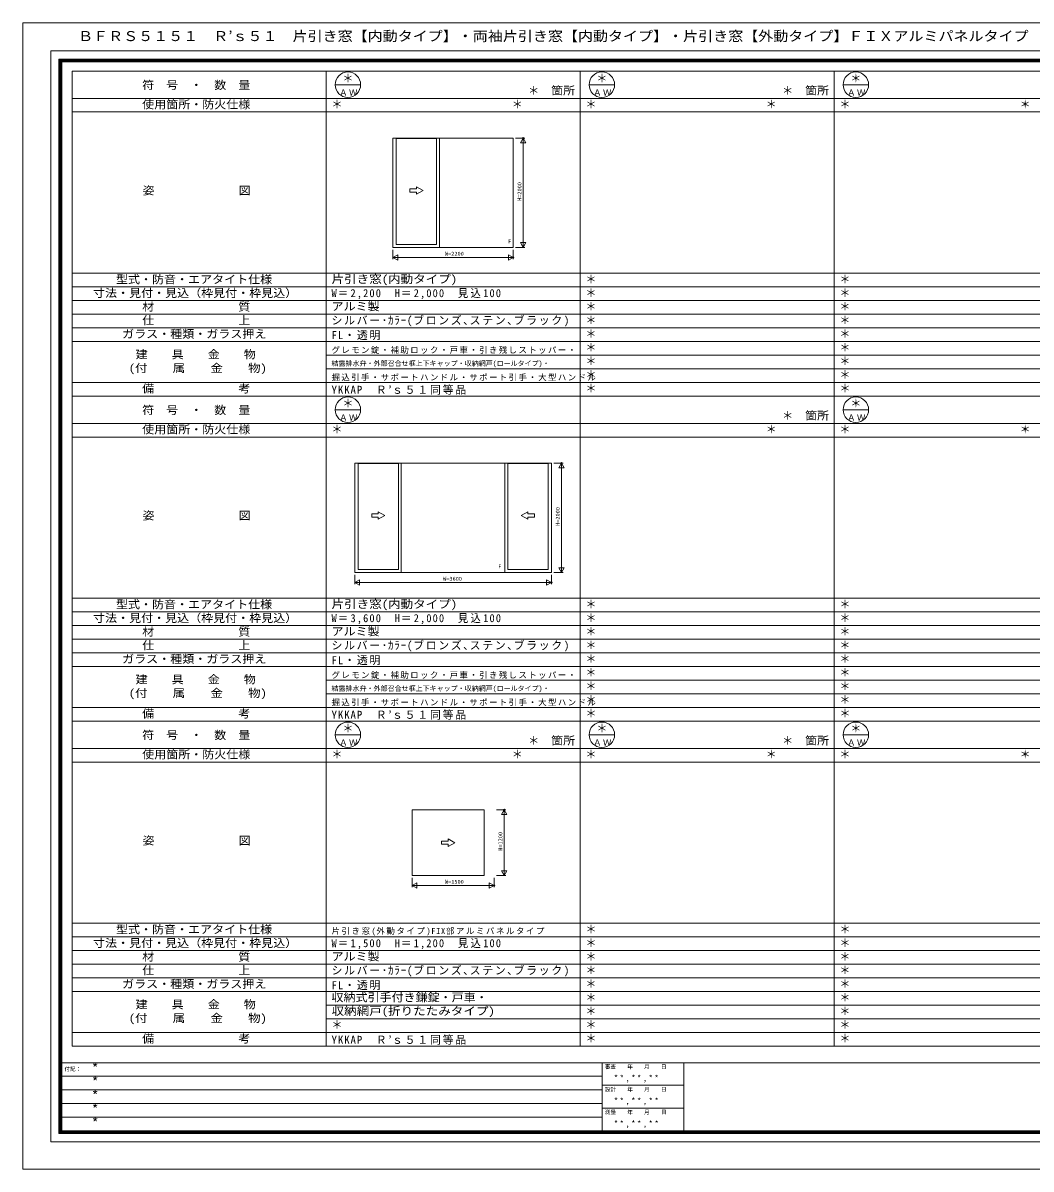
# Model space of a CAD drawing. Units: millimetres, scale not verified. Extents: x -14850 to 14850, y -10500 to 10500.
# Drawn here: x -14850 to 3608, y -10500 to 10500 of the extents above; entities that cross this region are included whole.
import ezdxf
from ezdxf.enums import TextEntityAlignment as Align

# ---------------------------------------------------------------- set-up
doc = ezdxf.new("R2010")
doc.units = ezdxf.units.MM
doc.header["$LTSCALE"] = 50
doc.header["$PDMODE"] = 32
doc.header["$PDSIZE"] = 25
doc.layers.add('0-0_0', color=7, linetype='Continuous')
for name, color, linetype, lineweight in [('0-1_USER1', 7, 'Continuous', 9), ('0-2_YKK_ZWAK', 4, 'Continuous', 9), ('0-3_YKK_11', 2, 'Continuous', 9)]:
    doc.layers.add(name, color=color, linetype=linetype, lineweight=lineweight)
doc.styles.add('ＭＳ ゴシック', font='')
doc.styles.get('ＭＳ ゴシック').set_extended_font_data('MS Gothic')

msp = doc.modelspace()

# ---------------------------------------------------------------- linework, layer by layer
at = {"layer": '0-1_USER1'}
for p, q in [((-14850, 10500), (14850, 10500)), ((-14850, -10500), (-14850, 10500)), ((-14340.23, 9987.41), (14340.79, 9987.41)), ((-14340.23, -9999.25), (-14340.23, 9987.41)), ((-14190.23, 9837.97), (14190.23, 9837.97)), ((-14190.23, -9849.81), (-14190.23, 9837.97)), ((-14177.82, 9825.57), (14177.82, 9825.57)), ((-14177.82, -9837.41), (-14177.82, 9825.57)), ((-14164.85, 9812.59), (14165.42, 9812.59)), ((-14164.85, -9825), (-14164.85, 9812.59)), ((-14152.44, 9799.62), (14152.45, 9799.62)), ((-14152.44, -9812.03), (-14152.44, 9799.62)), ((-14140.04, 9787.22), (14140.04, 9787.22)), ((-14140.04, -9799.06), (-14140.04, 9787.22)), ((-13949.96, 9617.94), (13950.04, 9617.94)), ((-13949.96, -8247.06), (-13949.96, 9617.94)), ((-9299.96, -8247.06), (-9299.96, 9617.94)), ((-4649.96, -8247.06), (-4649.96, 9617.94)), ((0.04, -8247.06), (0.04, 9617.94)), ((-9133.29, 9367.94), (-8666.63, 9367.94)), ((-4483.29, 9367.94), (-4016.63, 9367.94)), ((166.71, 9367.94), (633.37, 9367.94)), ((-13949.96, 9117.94), (13950.04, 9117.94)), ((-13949.96, 8867.94), (13950.04, 8867.94)), ((-13949.96, 5912.94), (13950.04, 5912.94)), ((-13949.96, 5662.94), (13950.04, 5662.94)), ((-13949.96, 5412.94), (13950.04, 5412.94)), ((-13949.96, 5162.94), (13950.04, 5162.94)), ((-13949.96, 4912.94), (13950.04, 4912.94)), ((-13949.96, 4662.94), (13950.04, 4662.94)), ((-9299.96, 4412.94), (13950.04, 4412.94)), ((-9299.96, 4162.94), (13950.04, 4162.94)), ((-13949.96, 3912.94), (13950.04, 3912.94)), ((-13949.96, 3662.94), (13950.04, 3662.94)), ((-9133.29, 3412.94), (-8666.63, 3412.94)), ((166.71, 3412.94), (633.37, 3412.94)), ((-13949.96, 3162.94), (13950.04, 3162.94)), ((-13949.96, 2912.94), (13950.04, 2912.94)), ((-13949.96, -42.06), (13950.04, -42.06)), ((-13949.96, -292.06), (13950.04, -292.06)), ((-13949.96, -542.06), (13950.04, -542.06)), ((-13949.96, -792.06), (13950.04, -792.06)), ((-13949.96, -1042.06), (13950.04, -1042.06)), ((-13949.96, -1292.06), (13950.04, -1292.06)), ((-9299.96, -1542.06), (13950.04, -1542.06)), ((-9299.96, -1792.06), (13950.04, -1792.06)), ((-13949.96, -2042.06), (13950.04, -2042.06)), ((-13949.96, -2292.06), (13950.04, -2292.06)), ((-9133.29, -2542.06), (-8666.63, -2542.06)), ((-4483.29, -2542.06), (-4016.63, -2542.06)), ((166.71, -2542.06), (633.37, -2542.06)), ((-13949.96, -2792.06), (13950.04, -2792.06)), ((-13949.96, -3042.06), (13950.04, -3042.06)), ((-13949.96, -5997.06), (13950.04, -5997.06)), ((-13949.96, -6247.06), (13950.04, -6247.06)), ((-13949.96, -6497.06), (13950.04, -6497.06)), ((-13949.96, -6747.06), (13950.04, -6747.06)), ((-13949.96, -6997.06), (13950.04, -6997.06)), ((-13949.96, -7247.06), (13950.04, -7247.06)), ((-9299.96, -7497.06), (13950.04, -7497.06)), ((-9299.96, -7747.06), (13950.04, -7747.06)), ((-13949.96, -7997.06), (13950.04, -7997.06)), ((-13949.96, -8247.06), (13950.04, -8247.06)), ((-14190.23, -8550.56), (14190.23, -8550.56)), ((-4245.68, -8550.56), (-4245.68, -9849.81)), ((-2746.8, -8550.56), (-2746.8, -9849.81)), ((-4245.68, -8798.68), (-14190.23, -8798.68)), ((-2746.8, -8965.6), (-4245.68, -8965.6)), ((-4245.68, -9049.62), (-14190.23, -9049.62)), ((-4245.68, -9299.44), (-14190.23, -9299.44)), ((-2746.8, -9382.33), (-4245.68, -9382.33)), ((-4245.68, -9549.25), (-14190.23, -9549.25)), ((14190.23, -9849.81), (-14190.23, -9849.81)), ((14177.82, -9837.41), (-14177.82, -9837.41)), ((14165.42, -9825), (-14164.85, -9825)), ((14152.45, -9812.03), (-14152.44, -9812.03)), ((14140.04, -9799.06), (-14140.04, -9799.06)), ((14340.79, -9999.25), (-14340.23, -9999.25)), ((-14850, -10500), (14850, -10500))]:
    msp.add_line(p, q, dxfattribs=at)
for centre in [(-8899.96, 9367.94), (-4249.96, 9367.94), (400.04, 9367.94), (-8899.96, 3412.94), (400.04, 3412.94), (-8899.96, -2542.06), (-4249.96, -2542.06), (400.04, -2542.06)]:
    msp.add_circle(centre, 233.33, dxfattribs=at)
at = {"layer": '0-2_YKK_ZWAK'}
for p, q in [((-8074.96, 8387.44), (-5874.96, 8387.44)), ((-8014.96, 8382.44), (-8014.96, 6441.44)), ((-8014.96, 8382.44), (-7274.96, 8382.44)), ((-7274.96, 8382.44), (-7274.96, 6441.44)), ((-7224.96, 8387.44), (-7224.96, 6387.44)), ((-5874.96, 8387.44), (-5874.96, 6387.44)), ((-7644.96, 7459.68), (-7764.96, 7459.68)), ((-7524.96, 7429.68), (-7644.96, 7498.96)), ((-7644.96, 7459.68), (-7644.96, 7498.96)), ((-7524.96, 7429.68), (-7644.96, 7360.4)), ((-7644.96, 7360.4), (-7644.96, 7399.68)), ((-8014.96, 6441.44), (-7274.96, 6441.44)), ((-8774.96, 2432.44), (-5174.96, 2432.44)), ((-8714.96, 2427.44), (-8714.96, 486.44)), ((-8714.96, 2427.44), (-7974.96, 2427.44)), ((-7974.96, 2427.44), (-7974.96, 486.44)), ((-7924.96, 2432.44), (-7924.96, 432.44)), ((-6024.96, 2432.44), (-6024.96, 432.44)), ((-5974.96, 2427.44), (-5974.96, 486.44)), ((-5234.96, 2427.44), (-5974.96, 2427.44)), ((-5234.96, 2427.44), (-5234.96, 486.44)), ((-5174.96, 2432.44), (-5174.96, 432.44)), ((-8344.96, 1504.68), (-8464.96, 1504.68)), ((-8224.96, 1474.68), (-8344.96, 1543.96)), ((-8344.96, 1504.68), (-8344.96, 1543.96)), ((-8224.96, 1474.68), (-8344.96, 1405.4)), ((-5724.96, 1474.68), (-5604.96, 1543.96)), ((-5724.96, 1474.68), (-5604.96, 1405.4)), ((-5604.96, 1504.68), (-5604.96, 1543.96)), ((-5604.96, 1504.68), (-5484.96, 1504.68)), ((-8344.96, 1405.4), (-8344.96, 1444.68)), ((-5604.96, 1405.4), (-5604.96, 1444.68)), ((-8714.96, 486.44), (-7974.96, 486.44)), ((-5234.96, 486.44), (-5974.96, 486.44)), ((-7724.96, -3919.56), (-6402.93, -3919.56)), ((-7724.96, -3919.56), (-7724.96, -5119.56)), ((-6402.93, -3919.56), (-6402.93, -5119.56)), ((-7183.95, -4489.56), (-7183.95, -4549.56)), ((-7063.95, -4489.56), (-7183.95, -4489.56)), ((-7183.95, -4549.56), (-7063.95, -4549.56)), ((-6943.95, -4519.56), (-7063.95, -4450.28)), ((-7063.95, -4489.56), (-7063.95, -4450.28)), ((-6943.95, -4519.56), (-7063.95, -4588.85)), ((-7063.95, -4588.85), (-7063.95, -4549.56)), ((-6402.93, -5119.56), (-7724.96, -5119.56))]:
    msp.add_line(p, q, dxfattribs=at)
for points in [[(-8074.96, 8387.44), (-8074.96, 6387.44), (-5874.96, 6387.44)], [(-7764.96, 7459.68), (-7764.96, 7399.68), (-7644.96, 7399.68)], [(-8774.96, 2432.44), (-8774.96, 432.44), (-5174.96, 432.44)], [(-8464.96, 1504.68), (-8464.96, 1444.68), (-8344.96, 1444.68)], [(-5484.96, 1504.68), (-5484.96, 1444.68), (-5604.96, 1444.68)]]:
    msp.add_lwpolyline(points, dxfattribs=at)
at = {"layer": '0-3_YKK_11'}
for p, q in [((-5829.96, 8387.44), (-5659.96, 8387.44)), ((-5689.96, 8387.44), (-5689.96, 8287.44)), ((-5689.96, 6388.44), (-5689.96, 8386.44)), ((-8074.96, 6342.44), (-8074.96, 6172.44)), ((-5874.96, 6342.44), (-5874.96, 6172.44)), ((-5829.96, 6387.44), (-5659.96, 6387.44)), ((-5689.96, 6387.44), (-5689.96, 6487.44)), ((-7988.36, 6252.44), (-8074.96, 6202.44)), ((-8074.96, 6202.44), (-7988.36, 6152.44)), ((-8074.96, 6202.44), (-7974.96, 6202.44)), ((-8073.96, 6202.44), (-5875.96, 6202.44)), ((-7988.36, 6152.44), (-7988.36, 6252.44)), ((-5874.96, 6202.44), (-5961.56, 6252.44)), ((-5129.96, 2432.44), (-4959.96, 2432.44)), ((-4989.96, 2432.44), (-4989.96, 2332.44)), ((-4989.96, 433.44), (-4989.96, 2431.44)), ((-5129.96, 432.44), (-4959.96, 432.44)), ((-4989.96, 432.44), (-4989.96, 532.44)), ((-8774.96, 387.44), (-8774.96, 217.44)), ((-8688.36, 297.44), (-8774.96, 247.44)), ((-8774.96, 247.44), (-8688.36, 197.44)), ((-8774.96, 247.44), (-8674.96, 247.44)), ((-8773.96, 247.44), (-5175.96, 247.44)), ((-8688.36, 197.44), (-8688.36, 297.44)), ((-5174.96, 247.44), (-5261.56, 297.44)), ((-5174.96, 387.44), (-5174.96, 217.44)), ((-6179.96, -3919.56), (-6009.96, -3919.56)), ((-6039.96, -3919.56), (-6089.96, -4006.17)), ((-6039.96, -3919.56), (-6039.96, -4019.56)), ((-5989.96, -4006.17), (-6039.96, -3919.56)), ((-6039.96, -5118.56), (-6039.96, -3920.56)), ((-6089.96, -4006.17), (-5989.96, -4006.17)), ((-6039.96, -5119.56), (-6039.96, -5019.56)), ((-7724.96, -5164.56), (-7724.96, -5334.56)), ((-6224.96, -5164.56), (-6224.96, -5334.56)), ((-6179.96, -5119.56), (-6009.96, -5119.56)), ((-7724.96, -5304.56), (-7638.36, -5354.56)), ((-7723.96, -5304.56), (-6225.96, -5304.56)), ((-7638.36, -5354.56), (-7638.36, -5254.56)), ((-6224.96, -5304.56), (-6324.96, -5304.56)), ((-6224.96, -5304.56), (-6311.56, -5254.56))]:
    msp.add_line(p, q, dxfattribs=at)
for points in [[(-5689.96, 8387.44), (-5739.96, 8300.83), (-5639.96, 8300.83)], [(-5639.96, 6474.04), (-5739.96, 6474.04), (-5689.96, 6387.44)], [(-4989.96, 2432.44), (-5039.96, 2345.83), (-4939.96, 2345.83)], [(-4939.96, 519.04), (-5039.96, 519.04), (-4989.96, 432.44)], [(-6089.96, -5032.96), (-6039.96, -5119.56), (-5989.96, -5032.96)]]:
    msp.add_lwpolyline(points, close=True, dxfattribs=at)
for points in [[(-5961.56, 6252.44), (-5961.56, 6152.44), (-5874.96, 6202.44), (-5974.96, 6202.44)], [(-5261.56, 297.44), (-5261.56, 197.44), (-5174.96, 247.44), (-5274.96, 247.44)], [(-7638.36, -5254.56), (-7724.96, -5304.56), (-7624.96, -5304.56)], [(-6311.56, -5254.56), (-6311.56, -5354.56), (-6224.96, -5304.56)]]:
    msp.add_lwpolyline(points, dxfattribs=at)
for p in [(-5689.96, 8387.44), (-5874.96, 6202.44), (-4989.96, 2432.44), (-5174.96, 247.44), (-6039.96, -3919.56), (-6224.96, -5304.56)]:
    msp.add_point(p, dxfattribs=at)

# ---------------------------------------------------------------- texts
at = {"layer": '0-0_0', "color": 3, "style": 'ＭＳ ゴシック', "width": 1.1}
msp.add_text('ＢＦＲＳ５１５１\u3000Ｒ’ｓ５１\u3000片引き窓【内動タイプ】・両袖片引き窓【内動タイプ】・片引き窓【外動タイプ】ＦＩＸアルミパネルタイプ', height=183.3, dxfattribs=at).set_placement((-13840.23, 10112.41), align=Align.BOTTOM_LEFT)
at = {"layer": '0-0_0', "style": 'ＭＳ ゴシック'}
for p in [(-8999.96, 9367.94), (-4349.96, 9367.94), (300.04, 9367.94), (-5599.96, 9142.94), (-949.96, 9142.94), (-9199.96, 8892.94), (-5899.96, 8892.94), (-4549.96, 8892.94), (-1249.96, 8892.94), (100.04, 8892.94), (3400.04, 8892.94), (-4549.96, 5687.94), (100.04, 5687.94), (-4549.96, 5437.94), (100.04, 5437.94), (-4549.96, 5187.94), (100.04, 5187.94), (-4549.96, 4937.94), (100.04, 4937.94), (-4549.96, 4687.94), (100.04, 4687.94), (-4549.96, 4437.94), (100.04, 4437.94), (-4549.96, 4187.94), (100.04, 4187.94), (-4549.96, 3937.94), (100.04, 3937.94), (-4549.96, 3687.94), (100.04, 3687.94), (-8999.96, 3412.94), (300.04, 3412.94), (-949.96, 3187.94), (-9199.96, 2937.94), (-1249.96, 2937.94), (100.04, 2937.94), (3400.04, 2937.94), (-4549.96, -267.06), (100.04, -267.06), (-4549.96, -517.06), (100.04, -517.06), (-4549.96, -767.06), (100.04, -767.06), (-4549.96, -1017.06), (100.04, -1017.06), (-4549.96, -1267.06), (100.04, -1267.06), (-4549.96, -1517.06), (100.04, -1517.06), (-4549.96, -1767.06), (100.04, -1767.06), (-4549.96, -2017.06), (100.04, -2017.06), (-4549.96, -2267.06), (100.04, -2267.06), (-8999.96, -2542.06), (-4349.96, -2542.06), (300.04, -2542.06), (-5599.96, -2767.06), (-949.96, -2767.06), (-9199.96, -3017.06), (-5899.96, -3017.06), (-4549.96, -3017.06), (-1249.96, -3017.06), (100.04, -3017.06), (3400.04, -3017.06), (-4549.96, -6222.06), (100.04, -6222.06), (-4549.96, -6472.06), (100.04, -6472.06), (-4549.96, -6722.06), (100.04, -6722.06), (-4549.96, -6972.06), (100.04, -6972.06), (-4549.96, -7222.06), (100.04, -7222.06), (-4549.96, -7472.06), (100.04, -7472.06), (-4549.96, -7722.06), (100.04, -7722.06), (-9199.96, -7972.06), (-4549.96, -7972.06), (100.04, -7972.06), (-4549.96, -8222.06), (100.04, -8222.06)]:
    msp.add_text('＊', height=146.6, dxfattribs=at).set_placement(p, align=Align.BOTTOM_LEFT)
for s, width, p in [('片引き窓(内動タイプ)', 1.15, (-9199.96, 5687.94)), ('アルミ製', 1.1, (-9199.96, 5187.94)), ('片引き窓(内動タイプ)', 1.15, (-9199.96, -267.06)), ('アルミ製', 1.1, (-9199.96, -767.06)), ('アルミ製', 1.1, (-9199.96, -6722.06)), ('収納式引手付き鎌錠・戸車・', 1.1, (-9199.96, -7472.06)), ('収納網戸(折りたたみタイプ)', 1.15, (-9199.96, -7722.06))]:
    msp.add_text(s, height=146.6, dxfattribs=dict(at, width=width)).set_placement(p, align=Align.BOTTOM_LEFT)
at = {"layer": '0-0_0', "color": 4, "style": 'ＭＳ ゴシック'}
for p in [(-9199.96, 4187.94), (-9199.96, -1767.06)]:
    msp.add_text('結露排水弁・外部召合せ框上下キャップ・収納網戸(ロールタイプ)・', height=91.64, dxfattribs=at).set_placement(p, align=Align.BOTTOM_LEFT)
at = {"layer": '0-0_0', "attachment_point": 7, "style": 'ＭＳ ゴシック'}
for s, insert, char_height in [('\\T1.22;\\W0.95;W＝2,200\u3000H＝2,000\\~\\~見込100', (-9199.96, 5437.94), 146.6), ('\\T1.15;シルバー･ｶﾗｰ(ブロンズ､ステン､ブラック)', (-9199.96, 4937.94), 146.6), ('\\T1.16;FL・透明', (-9199.96, 4687.94), 146.6), ('\\T1.17;グレモン錠・補助ロック・戸車・引き残しストッパー・', (-9199.96, 4437.94), 110), ('\\T1.17;掘込引手・サポートハンドル・サポート引手・大型ハンドル', (-9199.96, 3937.94), 110), ('\\T1.16;YKKAP\u3000Ｒ’ｓ５１同等品', (-9199.96, 3687.94), 146.6), ('\\T1.22;\\W0.95;W＝3,600\u3000H＝2,000\\~\\~見込100', (-9199.96, -517.06), 146.6), ('\\T1.15;シルバー･ｶﾗｰ(ブロンズ､ステン､ブラック)', (-9199.96, -1017.06), 146.6), ('\\T1.16;FL・透明', (-9199.96, -1267.06), 146.6), ('\\T1.17;グレモン錠・補助ロック・戸車・引き残しストッパー・', (-9199.96, -1517.06), 110), ('\\T1.17;掘込引手・サポートハンドル・サポート引手・大型ハンドル', (-9199.96, -2017.06), 110), ('\\T1.16;YKKAP\u3000Ｒ’ｓ５１同等品', (-9199.96, -2267.06), 146.6), ('\\T1.19;片引き窓(外動タイプ)FIX部アルミパネルタイプ', (-9199.96, -6222.06), 110), ('\\T1.22;\\W0.95;W＝1,500\u3000H＝1,200\\~\\~見込100', (-9199.96, -6472.06), 146.6), ('\\T1.15;シルバー･ｶﾗｰ(ブロンズ､ステン､ブラック)', (-9199.96, -6972.06), 146.6), ('\\T1.16;FL・透明', (-9199.96, -7222.06), 146.6), ('\\T1.16;YKKAP\u3000Ｒ’ｓ５１同等品', (-9199.96, -8222.06), 146.6)]:
    msp.add_mtext(s, dxfattribs=dict(at, insert=insert, char_height=char_height))
at = {"layer": '0-1_USER1', "style": 'ＭＳ ゴシック'}
for s, width, p in [('符\u3000号\u3000・\u3000数\u3000量', 1.1, (-12666.33, 9242.94)), ('箇所', 1.1, (-5179.96, 9142.94)), ('箇所', 1.1, (-529.96, 9142.94)), ('使用箇所・防火仕様', 1.1, (-12666.33, 8887.94)), ('姿\u3000\u3000\u3000\u3000\u3000\u3000\u3000図', 1.1, (-12659.66, 7310.44)), ('型式・防音・エアタイト仕様', 1.1, (-13146.33, 5682.94)), ('寸法・見付・見込（枠見付・枠見込）', 1.1, (-13566.33, 5432.94)), ('材\u3000\u3000\u3000\u3000\u3000\u3000\u3000質', 1.1, (-12666.33, 5182.94)), ('仕\u3000\u3000\u3000\u3000\u3000\u3000\u3000上', 1.1, (-12666.33, 4932.94)), ('ガラス・種類・ガラス押え', 1.1, (-13033, 4682.94)), ('建\u3000\u3000具\u3000\u3000金\u3000\u3000物', 1.1, (-12786.33, 4307.94)), ('(付\u3000\u3000属\u3000\u3000金\u3000\u3000物)', 1.15, (-12913, 4057.94)), ('備\u3000\u3000\u3000\u3000\u3000\u3000\u3000考', 1.1, (-12666.33, 3682.94)), ('符\u3000号\u3000・\u3000数\u3000量', 1.1, (-12666.33, 3287.94)), ('箇所', 1.1, (-529.96, 3187.94)), ('使用箇所・防火仕様', 1.1, (-12666.33, 2932.94)), ('姿\u3000\u3000\u3000\u3000\u3000\u3000\u3000図', 1.1, (-12659.66, 1355.44)), ('型式・防音・エアタイト仕様', 1.1, (-13146.33, -272.06)), ('寸法・見付・見込（枠見付・枠見込）', 1.1, (-13566.33, -522.06)), ('材\u3000\u3000\u3000\u3000\u3000\u3000\u3000質', 1.1, (-12666.33, -772.06)), ('仕\u3000\u3000\u3000\u3000\u3000\u3000\u3000上', 1.1, (-12666.33, -1022.06)), ('ガラス・種類・ガラス押え', 1.1, (-13033, -1272.06)), ('建\u3000\u3000具\u3000\u3000金\u3000\u3000物', 1.1, (-12786.33, -1647.06)), ('(付\u3000\u3000属\u3000\u3000金\u3000\u3000物)', 1.15, (-12913, -1897.06)), ('備\u3000\u3000\u3000\u3000\u3000\u3000\u3000考', 1.1, (-12666.33, -2272.06)), ('符\u3000号\u3000・\u3000数\u3000量', 1.1, (-12666.33, -2667.06)), ('箇所', 1.1, (-5179.96, -2767.06)), ('箇所', 1.1, (-529.96, -2767.06)), ('使用箇所・防火仕様', 1.1, (-12666.33, -3022.06)), ('姿\u3000\u3000\u3000\u3000\u3000\u3000\u3000図', 1.1, (-12659.66, -4599.56)), ('型式・防音・エアタイト仕様', 1.1, (-13146.33, -6227.06)), ('寸法・見付・見込（枠見付・枠見込）', 1.1, (-13566.33, -6477.06)), ('材\u3000\u3000\u3000\u3000\u3000\u3000\u3000質', 1.1, (-12666.33, -6727.06)), ('仕\u3000\u3000\u3000\u3000\u3000\u3000\u3000上', 1.1, (-12666.33, -6977.06)), ('ガラス・種類・ガラス押え', 1.1, (-13033, -7227.06)), ('建\u3000\u3000具\u3000\u3000金\u3000\u3000物', 1.1, (-12786.33, -7602.06)), ('(付\u3000\u3000属\u3000\u3000金\u3000\u3000物)', 1.15, (-12913, -7852.06)), ('備\u3000\u3000\u3000\u3000\u3000\u3000\u3000考', 1.1, (-12666.33, -8227.06))]:
    msp.add_text(s, height=146.6, dxfattribs=dict(at, width=width)).set_placement(p, align=Align.BOTTOM_LEFT)
at = {"layer": '0-1_USER1', "color": 3, "style": 'ＭＳ ゴシック'}
for p in [(-13590.04, -8798.68), (-13590.04, -9049.62), (-13590.04, -9299.62), (-13590.04, -9550.38), (-13590.04, -9800.38)]:
    msp.add_text('*', height=183.3, dxfattribs=at).set_placement(p, align=Align.BOTTOM_LEFT)
at = {"layer": '0-1_USER1', "color": 4, "style": 'ＭＳ ゴシック'}
for s, p in [('審査\u3000\u3000年\u3000\u3000月\u3000\u3000日', (-4195.68, -8683.68)), ('付記：', (-14090.04, -8723.68)), ('設計\u3000\u3000年\u3000\u3000月\u3000\u3000日', (-4195.68, -9098.72)), ('測量\u3000\u3000年\u3000\u3000月\u3000\u3000日', (-4195.68, -9515.45))]:
    msp.add_text(s, height=73.31, dxfattribs=at).set_placement(p, align=Align.BOTTOM_LEFT)
at = {"layer": '0-1_USER1', "char_height": 110, "attachment_point": 7, "style": 'ＭＳ ゴシック'}
for s, insert in [('\\T1.17;ＡＷ', (-9059.96, 9167.94)), ('\\T1.17;ＡＷ', (-4409.96, 9167.94)), ('\\T1.17;ＡＷ', (240.04, 9167.94)), ('\\T1.17;ＡＷ', (-9059.96, 3212.94)), ('\\T1.17;ＡＷ', (240.04, 3212.94)), ('\\T1.17;ＡＷ', (-9059.96, -2742.06)), ('\\T1.17;ＡＷ', (-4409.96, -2742.06)), ('\\T1.17;ＡＷ', (240.04, -2742.06)), ('\\T1.39;\\W0.85;**,**,**', (-4029.7, -8916.54)), ('\\T1.39;\\W0.85;**,**,**', (-4029.7, -9333.27)), ('\\T1.39;\\W0.85;**,**,**', (-4029.7, -9750))]:
    msp.add_mtext(s, dxfattribs=dict(at, insert=insert))
at = {"layer": '0-2_YKK_ZWAK', "style": 'ＭＳ ゴシック'}
for p in [(-5967.37, 6440.39), (-6148.02, 485.39)]:
    msp.add_text('F', height=73.31, dxfattribs=at).set_placement(p, align=Align.BOTTOM_LEFT)
at = {"layer": '0-3_YKK_11', "color": 4, "style": 'ＭＳ ゴシック'}
for s, p in [('H=2000', (-5699.96, 7240.01)), ('H=2000', (-4999.96, 1285.01)), ('H=1200', (-6049.96, -4666.99))]:
    msp.add_text(s, height=73.31, rotation=90, dxfattribs=at).set_placement(p, align=Align.BOTTOM_LEFT)
for s, p in [('W=2200', (-7122.39, 6212.44)), ('W=3600', (-7155.87, 257.44)), ('W=1500', (-7122.39, -5294.56))]:
    msp.add_text(s, height=73.31, dxfattribs=at).set_placement(p, align=Align.BOTTOM_LEFT)

doc.saveas('drawing.dxf')
